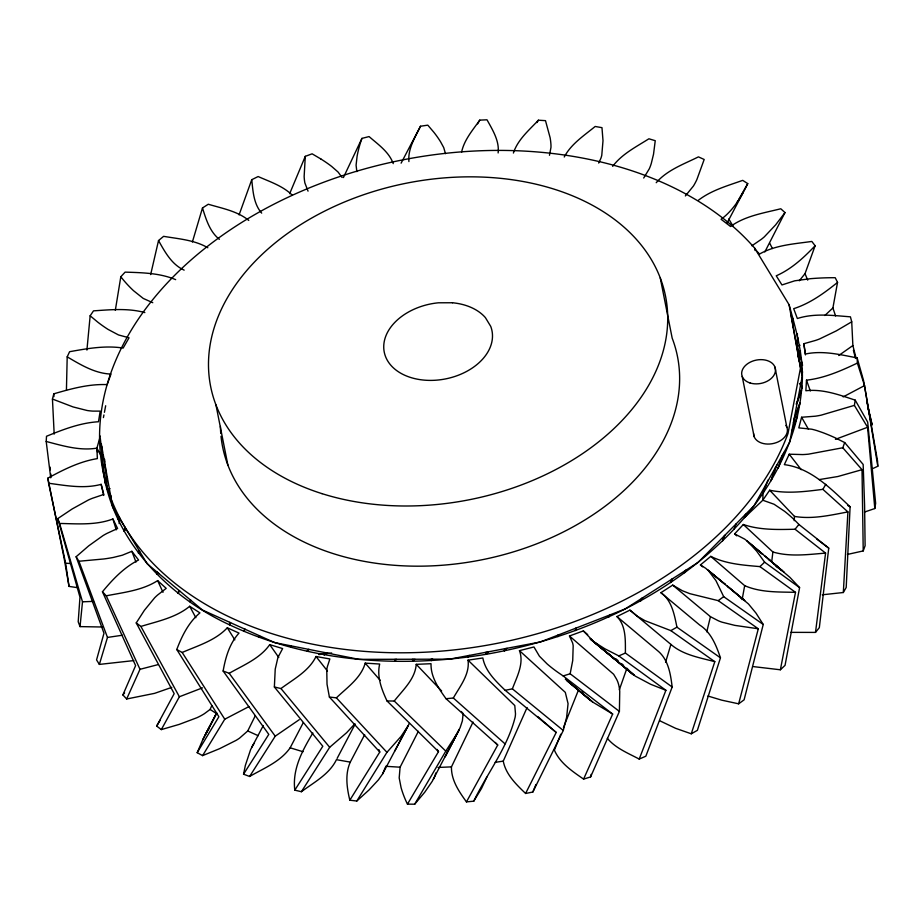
<?xml version="1.0" encoding="UTF-8"?>
<svg xmlns="http://www.w3.org/2000/svg" width="924" height="924" viewBox="0 0 924 924"><rect width="100%" height="100%" fill="white"/><g stroke="black" fill="none" stroke-linecap="round" stroke-linejoin="round"><path stroke-width="1.39" d="M364.68 734.661L350.277 762.115L336.44 759.678C329.371 774.347 313.883 782.362 301.397 791.718L294.802 790.147C292.169 769.091 302.46 750.334 312.878 733.009M294.802 790.147L322.811 746.245L274.37 686.982L275.225 669.149L277.778 658.131A46.269 32.201 -11.2 0 1 279.833 653.857L282.628 648.567L269.727 644.64C260.025 658.523 243.37 665.164 229.198 673.296L223.134 671.02C225.514 657.438 229.522 643.52 239.004 633.102L227.316 627.789C215.361 640.563 197.759 645.703 182.178 652.459L176.773 649.514C181.936 635.955 188.577 622.383 199.919 612.889L189.686 606.283C175.872 617.694 157.565 621.286 140.898 626.437L136.244 622.915L144.421 610.256L154.62 597.828A54.401 37.861 -11.2 0 1 157.577 595.044L166.205 588.357L157.634 580.619C142.365 590.471 123.643 592.388 106.237 595.818L102.46 591.764C112.67 579.348 124.047 567.371 138.565 560.025L131.866 551.305L122.303 555.22L113.271 557.461A127.801 88.935 -11.2 0 1 103.915 558.962L78.933 561.249L76.126 556.745L88.727 545.841L103.003 535.62A51.871 36.094 -11.2 0 1 107.045 533.356L117.602 528.505L112.913 518.988C95.957 525.398 77.327 523.804 59.598 523.446L57.773 518.607L72.245 508.928L88.381 500A45.137 31.416 -11.2 0 1 92.504 498.255L103.765 494.456L101.155 484.349C83.945 488.981 65.881 485.562 48.614 483.24L47.852 478.158C63.444 469.669 79.637 461.48 97.355 458.616L96.905 448.14L100.335 436.082M101.732 446.361C100.173 525.918 160.418 593.035 229.498 624.809C308.905 662.369 400.335 668.537 486.209 654.284C583.414 637.19 679.024 593.162 744.467 517.636C775.028 481.589 797.354 437.202 801.593 389.709C805.058 360.603 796.731 332.386 789.096 304.735L754.608 248.048A353.927 246.304 -11.2 0 0 203.742 249.318A353.927 246.304 -11.2 0 0 272.915 633.98A353.927 246.304 -11.2 0 0 787.976 433.599L800.484 368.018L789.096 304.735M607.345 738.345C615.58 748.221 628.135 753.199 639.2 759.066L645.83 756.225L672.175 687.017L625.409 653.06C625.317 640.806 626.345 626.033 616.943 616.551L629.925 610.14L637.352 616.285L644.906 620.639L670.836 630.618L714.795 661.665L691.268 733.795L675.617 728.32L659.678 720.72M66.424 390.367L67.198 356.849L69.6 351.709C87.203 348.556 105.255 345.287 123.146 348.059L129.037 337.803L118.48 334.938L108.062 329.406A183.091 127.42 -11.2 0 1 97.597 322.002L90.159 315.789L93.52 310.857C110.568 309.713 128.147 307.981 144.86 312.578M765.961 484.523L763.016 493.312L762.797 500.231L744.467 517.636L745.599 514.264M754.746 248.891L759.528 254.054C775.375 245.033 794.19 243.948 811.826 241.441L815.13 245.738C803.811 257.634 791.464 269.127 776.241 275.802L781.958 284.95L794.732 280.815L810.336 278.702A196.546 136.775 -11.2 0 1 835.227 277.72L837.537 282.397C824.243 293.104 810.129 303.407 793.693 308.674L797.354 318.514C814.483 312.993 832.87 315.488 850.426 316.828L851.72 321.806L836.243 330.908L819.588 338.946A43.497 30.273 -11.2 0 1 815.326 340.482L803.845 343.716L805.381 354.031C822.591 350.3 840.251 354.631 857.149 357.923L857.368 363.086C841.198 370.755 824.462 378.159 806.49 380.168L805.867 390.748C822.834 388.773 839.396 394.918 855.208 400.138L854.377 405.37L821.124 415.165A63.594 44.26 -11.2 0 1 815.268 416.204L801.593 417.255L798.81 427.881L811.665 429.198A59.91 41.696 -11.2 0 1 817.22 430.7L822.476 432.513A188.45 131.139 -11.2 0 1 835.284 437.861L844.686 442.561L842.792 447.759L808.581 454.146A60.545 42.134 -11.2 0 1 802.69 454.573L789.223 454.204L784.349 464.633C811.145 468.006 831.473 489.258 850.103 506.768L846.199 587.468L843.323 592.515L822.221 594.802M790.782 632.363L815.499 632.409L819.334 627.627L828.747 548.128L798.902 524.462A197.644 137.549 -11.2 0 0 784.638 511.342L774.058 504.238L762.797 500.231L769.669 490.205C787.236 493.936 805.301 491.58 822.891 489.35L847.92 511.919L843.323 592.515M792.769 326.888L793.196 318.48M50.716 477.812L46.2 441.476L46.512 436.267C63.179 429.487 80.319 422.811 98.475 421.748L100.196 411.122L92.874 411.111A47.309 32.918 -11.2 0 1 87.087 410.487L73.1 406.941L52.449 399.041L53.811 393.82C71.136 388.796 88.912 383.818 107.138 384.627L110.984 374.07C94.906 373.504 80.654 364.761 67.198 356.849M498.128 152.945C499.572 140.887 492.55 129.903 487.017 119.797L479.752 120.132C472.765 130.065 464.067 139.974 461.584 152.229M794.224 520.686L794.467 516.412L769.669 490.205M102.148 627.003L80.03 626.611L82.502 601.813L59.598 523.446M418.353 731.323L400.092 767.197L399.191 777.916L401.085 787.652A195.934 136.359 -11.2 0 0 407.461 804.134L414.68 804.203L424.786 792.157L432.201 781.369L460.14 727.604L462.37 720.87L463.132 713.513L461.18 711.468M473.042 722.025L451.455 766.874C451.12 780.133 459.02 791.602 466.458 801.882L497.724 745.056L446.038 698.717C438.623 688.403 430.642 677.003 431.023 663.709L416.239 664.344C415.142 679.186 402.829 690.043 394.248 701.027L387.029 700.97C381.704 689.558 376.646 676.795 379.672 664.033L365.211 663.132C361.007 678.135 346.985 687.583 336.382 697.851L329.394 697.031L327.027 684.234L326.761 669.773A42.908 29.857 -11.2 0 1 328.124 664.368L329.856 658.951L316.02 656.502C308.939 671.171 293.451 679.209 280.965 688.542L274.37 686.982M560.776 734.187L554.388 750.126C559.979 763.166 572.372 771.309 583.587 779.105L590.586 776.934L619.403 711.411L619.738 691.348A91.834 63.906 -11.2 0 0 618.722 684.903L618.098 682.778A44.976 31.301 -11.2 0 0 616.296 678.724L613.64 674.266L569.461 635.989L583.344 630.907L587.71 634.638M86.914 350.081L90.159 315.789M107.242 476.969L105.244 482.328L107.761 479.868L112.659 507.08L147.147 563.755L202.379 609.99L229.753 622.337L229.498 624.809L230.584 622.707M506.987 648.29L504.412 650.831L504.631 648.729M320.871 158.986L312.116 153.823L305.29 156.341L304.146 176.415A90.76 63.155 -11.2 0 0 304.874 182.952L308.05 191.153M736.751 535.828L734.626 533.899L743.335 524.509C759.932 530.203 777.777 529.625 795.067 529.244L825.582 553.095L815.499 632.409M771.679 561.988L772.891 551.986L743.335 524.509M837.537 282.397L832.905 307.969L835.585 315.962M609.782 614.957L608.904 616.782L609.782 614.957L625.074 609.02L698.001 562.497L754.146 505.601L789.685 442.203L802.182 376.634L790.805 313.34M119.115 523.585L119.981 518.272M115.315 310.349L120.813 276.75L125.098 272.13C142.1 272.684 159.713 272.961 175.664 279.637M864.448 512.069L874.809 508.535L875.64 503.303L867.682 422.083L855.208 400.138M395.126 659.274L394.756 661.341L396.408 659.274M784.303 572.337L768.445 559.124L789.904 577.35L799.595 587.641L785.054 665.349L780.364 669.784L753.453 666.62M742.134 599.595L744.675 585.654L710.775 556.375L700.415 564.945L702.61 566.816M710.775 556.375C725.975 563.998 743.277 565.153 759.932 566.608L795.495 592.33L780.364 669.784M103.419 417.59L103.915 414.957M104.424 412.323L105.671 405.752M139.697 551.536L138.484 553.153L139.027 550.427M303.234 722.73L290.159 747.816C280.446 761.699 263.79 768.306 249.619 776.472L243.555 774.197L245.368 765.372L250.6 749.641L263.271 725.559M590.586 776.934L591.129 774.393M446.038 698.717L453.338 698.013C459.817 686.532 470.016 674.277 468.018 660.163L482.836 657.969C485.343 671.413 495.853 681.173 505.174 690.309L512.393 688.854C516.759 677.026 524.335 663.524 519.461 650.646L533.957 646.962L539.42 656.202L547.124 663.929A192.319 133.841 -11.2 0 0 559.043 673.134L563.166 675.941L570.154 673.769L572.73 660.487L573.18 645.864A41.037 28.563 -11.2 0 0 572.545 642.758L569.461 635.989M158.674 573.411L156.63 573.954L157.045 572.048M150.658 274.59L158.524 240.552L163.617 236.336C178.494 238.877 194.49 239.94 207.819 247.748M706.779 631.831L710.441 616.678L672.707 585.111L660.903 592.688L699.63 624.982C711.087 632.259 716.273 645.576 720.454 657.83L697.377 730.341L691.268 733.795M744.813 600.623L727.257 586.105L748.475 603.973L755.994 613.097L763.236 624.474L744.109 699.826L738.646 703.822L721.725 700.161L707.923 696.015M672.707 585.111L682.362 590.736L689.893 593.682L718.214 600.646L758.304 628.782L738.646 703.822M350.277 762.115C344.883 774.173 346.835 787.779 349.826 800.207L356.803 801.027L369.069 789.928L378.47 779.81L382.628 773.862L408.212 725.675A45.137 31.416 -11.2 0 0 409.205 723.492M385.366 767.278L382.628 773.862M527.084 707.518L503.257 761.133C505.832 774.531 516.193 784.407 525.594 793.473L532.825 792.03L563.282 730.48L566.643 717.197L568.064 703.638L565.303 692.365L519.461 650.646M133.841 660.591L99.365 664.414L107.473 637.433L78.933 561.249M549.468 155.29L550.97 147.413A75.803 52.749 -11.2 0 0 550.923 144.271A126.253 87.861 -11.2 0 0 550.103 137.641L545.495 120.651L538.392 120.212C529.117 130.145 517.694 139.663 513.398 153.061M575.999 628.101L575.294 630.584L576.38 627.95M192.377 242.019L202.483 207.969L208.293 204.239C222.06 208.385 237.318 211.042 248.764 220.432M665.557 662.323L670.905 644.409L629.925 610.14M435.862 772.914L434.788 776.229A44.167 30.735 -11.2 0 1 433.344 779.302M468.376 655.59L467.902 657.056L469.288 655.416M775.409 467.659L771.009 480.792L776.841 465.107M797.193 402.841L801.593 389.709L796.199 404.192M782.536 454.954L778.124 468.075L783.968 452.402M793.45 422.464L800.034 402.841L794.201 418.514M724.439 535.701L722.718 540.783L724.901 535.239M815.13 245.738L805.012 273.677L799.248 280.804M244.768 629.117L243.982 631.346L245.01 629.221M619.357 689.731L626.922 668.237L632.386 673.873M259.032 637.283L259.552 635.793M239.085 214.899L251.755 179.695L258.142 176.542C269.877 181.751 282.963 185.955 292.296 195.23M642.7 597.77L640.782 600.716L641.591 598.475M847.424 554.435L863.224 550.923L865.107 545.726L864.587 505.082L863.155 464.449L844.686 442.561M125.029 527.408L123.781 530.769L126.299 529.51M102.957 469.635L104.955 464.275L107.611 479.071L105.244 482.328L107.45 478.112M412.416 659.239L412.936 661.295L413.698 659.239M733.979 529.371L735.978 524.012M798.498 356.144L800.496 350.797M800.496 367.221L801.824 363.652M763.016 493.312L767.913 480.145M791.695 431.647L797.528 415.985M119.057 517.602L117.764 519.08L118.595 516.851M583.344 630.907L593.682 641.637L604.746 648.717L618.78 655.901L665.904 690.297L639.2 759.066M290.679 647.274L291.21 645.888M796.199 343.335L798.209 338.103M558.639 634.857L557.957 636.59L557.773 635.192L609.159 615.211M671.956 579.105L670.605 582.547L672.556 578.724M486.786 777.211L481.508 788.449L473.758 801.177L466.458 801.882M563.444 727.534L578.355 690.332M289.674 193.67L305.29 156.341M138.484 553.153L139.362 550.981M255.255 715.8L247.748 730.953L239.547 738.149A49.353 34.35 -11.2 0 1 236.082 740.378L219.612 748.671L202.599 755.624L197.193 752.679L202.83 739.593L215.638 715.026L202.83 739.593M171.795 687.364L154.62 693.346L126.657 698.994L122.892 694.929L135.609 665.615L102.46 591.764M532.825 792.03L535.955 784.511M324.959 652.598L324.105 654.654L327.523 653.118M685.608 570.397L684.626 572.741L685.851 570.247M179.73 591.025L178.009 592.977L179.071 590.482M126.657 698.994L139.998 669.311L106.237 595.818M563.166 675.941L612.658 714.056L583.587 779.105M136.244 622.915L174.186 693.647L156.676 726.079L161.319 729.602L179.21 724.393L196.881 717.74A50.346 35.031 -11.2 0 0 199.445 716.504A43.301 30.134 -11.2 0 0 204.516 713.594L210.106 709.447L211.815 705.601M343.405 177.57L361.942 138.392L369.069 136.567C378.055 144.41 389.05 151.906 393.231 163.617M473.758 801.177C487.191 773.203 507.542 747.701 515.13 717.209A52.83 36.764 -11.2 0 0 515.5 713.813L514.784 705.543L468.018 660.163M698.278 200.346C711.249 190.275 727.5 185.793 742.711 180.365L747.747 183.61C741.244 197.031 733.309 210.291 721.113 219.288L730.538 226.484C745.148 215.846 763.686 213.063 780.78 208.766L784.996 212.566L764.829 251.952M598.706 163.063L600.831 158.42A44.133 30.711 -11.2 0 0 601.778 155.278L603.002 140.691L601.974 127.662L595.171 126.472C584.083 135.574 571.113 143.959 564.241 157.011M486.036 652.252L486.209 654.284L487.318 652.009M505.174 690.309L556.202 732.432L525.594 793.473M458.073 731.889L459.113 729.821L445.068 756.848L458.073 731.889L445.795 751.143L414.68 804.203M401.108 163.155L420.501 126.23L427.8 125.156L433.806 132.213A179.81 125.133 -11.2 0 1 440.552 141.753L443.716 147.597L445.495 153.684M216.759 712.866L206.422 732.882L209.043 728.632M420.501 126.23C415.223 137.214 407.692 148.81 408.916 161.561M205.197 735.088L209.829 726.218M337.11 758.419L354.908 724.601M394.779 751.004L408.212 725.675L401.085 736.37L386.937 752.321L356.803 801.027M743.3 192.227L726.888 223.423M190.667 600.184L189.836 601.743L190.875 600.357M158.397 573.18L156.63 573.954L157.461 572.395M161.319 729.602L179.383 696.754L202.46 687.872M178.009 592.977L179.279 590.655M117.764 519.08L118.803 517.186M640.782 600.716L642.238 598.071M431.138 659.193L431.219 660.579L431.982 659.193M738.888 199.191L747.747 183.61M825.779 484.303L822.891 489.35M477.616 123.851L479.752 120.132M643.705 178.02L649.318 168.757A73.4 51.074 -11.2 0 0 651.339 163.248L653.534 154.192L655.243 140.702L648.902 138.785C636.197 146.858 621.887 154.019 612.67 166.366M736.763 202.876L738.207 200.393M437.144 749.433L438.507 751.628L407.461 804.134M125.398 528.02L123.781 530.769L125.837 528.736M197.193 752.679L218.896 716.735L176.773 649.514M202.599 755.624L224.775 719.207L249.041 706.548M536.925 122.603L538.392 120.212M378.921 749.664L379.776 752.032L349.826 800.207M504.412 650.831L505.855 648.498M243.555 774.197L268.792 734.384L223.134 671.02M249.619 776.472L275.237 736.174L299.261 719.681M354.955 723.711L346.662 732.674L329.683 747.285L301.397 791.718M325.375 652.691L324.105 654.654L326.773 652.968M254.192 743.254L253.499 744.259A55.683 38.75 -11.2 0 0 251.663 747.435M308.593 649.341L307.195 651.293L309.066 649.445M784.996 212.566L775.64 224.855L764.379 236.798A56.48 39.305 -11.2 0 1 761.318 239.328L751.882 245.796M798.902 524.462L795.067 529.244M656.213 182.709C667.186 169.981 683.818 164.149 698.44 156.872L704.18 159.482L696.881 179.556A93.67 65.188 -11.2 0 1 693.45 186.001L685.354 195.946M122.892 694.929L124.59 692.942M486.209 654.284L488.588 651.766M412.936 661.295L414.922 659.228M325.906 652.794L324.105 654.654L326.449 652.898M832.905 307.969L824.843 315.5M799.595 587.641L764.622 562.185L759.932 566.608M431.219 660.579L432.732 659.193M156.63 573.954L158.027 572.868M851.72 321.806L852.875 345.541L838.738 355.509M763.236 624.474L723.688 596.661L718.214 600.646M720.454 657.83L676.946 627.177L670.836 630.618M857.368 363.086L864.529 385.597L843.173 396.893M871.713 469.069L877.8 466.25L877.557 461.099L863.559 380.561L857.149 357.923M625.409 653.06L618.78 655.901M854.377 405.37L867.601 427.269L835.435 439.339M557.773 635.192L540.344 641.984L449.561 659.159L358.928 659.355L274.624 642.596L229.753 622.337M802.586 365.315L797.4 346.073L800.034 345.264M863.224 550.923L862.023 469.681L837.86 476.518L819.161 479.602M158.073 664.622L139.998 669.311M847.92 511.919C830.399 515.211 812.346 519.461 794.467 516.412M122.315 635.238L107.473 637.433M495.183 762.335L503.257 761.133M101.27 443.786L102.968 453.222L101.64 456.779L96.905 448.14C79.764 450.993 62.613 445.749 46.2 441.476M107.912 488.888L110.014 488.588M318.803 654.573L331.647 652.979M825.582 553.095C808.142 554.504 790.008 557.045 772.891 551.986M438.011 767.463L451.455 766.874M82.502 601.813L93.532 601.374M795.495 592.33C778.482 591.914 760.614 592.63 744.675 585.654M385.631 766.296L400.092 767.197M48.614 483.24L65.627 563.201L71.009 563.571M758.304 628.782L734.834 625.375L722.037 622.175A45.114 31.393 -11.2 0 1 718.179 620.697L710.441 616.678M65.627 563.201L69.023 586.405L78.124 587.745M714.795 661.665C699.734 657.657 683.09 654.989 670.905 644.409M290.159 747.816L303.049 751.732M152.772 302.702L143.255 298.44L133.553 290.714A193.289 134.511 -11.2 0 1 120.813 276.75M734.626 533.899L744.709 539.142A58.997 41.06 -11.2 0 1 748.498 542.284L782.489 570.859L776.091 566.481M665.904 690.297L650.658 684.28L635.319 676.137L590.09 638.68L612.369 657.23M247.748 730.953L258.131 735.677M184.165 270.131C171.737 264.611 164.842 251.825 158.524 240.552M612.658 714.056L592.734 702.078L565.315 679.14M847.805 505.497L850.103 506.768M700.415 564.945L705.566 568.191L725.421 584.569L707.449 569.715M740.69 597.782L743.82 599.861L708.304 570.489L715.927 580.595L723.688 596.661M210.106 709.447L216.932 713.859M816.862 539.177L828.747 548.128M619.403 711.411L570.154 673.769M556.202 732.432L537.676 716.493M660.903 592.688C671.933 600.427 674.393 614.934 676.946 627.177M563.282 730.48L512.393 688.854M591.799 640.17L614.345 658.789L590.933 639.443L634.257 675.386L611.411 656.41M592.734 702.078L567.093 680.734L590.679 700.554M610.579 655.624L633.298 674.636M616.943 616.551L658.72 651.651C668.618 660.556 670.605 674.566 672.175 687.017M746.661 540.667L762.878 554.412L748.498 542.284L756.641 551.12L764.622 562.185M764.864 555.959L780.48 569.334M616.031 658.904L618.202 660.776M621.471 663.571L623.654 665.442M588.703 698.994L585.077 695.656M219.369 239.316C209.713 231.716 206.029 219.173 202.483 207.969M504.989 743.82L453.338 698.013M445.795 751.143L394.248 701.027M438.507 751.628L387.029 700.97M416.239 664.344L441.637 690.979M495.264 742.434L497.724 745.056M386.937 752.321L336.382 697.851M379.776 752.032L329.394 697.031M842.792 447.759L862.023 469.681M365.211 663.132L380.307 680.445M329.683 747.285L280.965 688.542M261.688 213.132C253.661 204.088 252.945 191.106 251.755 179.695M316.02 656.502L327.442 670.997M789.223 454.204L801.235 469.692M275.237 736.174L229.198 673.296M582.212 692.088L583.552 693.936M269.727 644.64L278.759 657.449M224.775 719.207L182.178 652.459M342.065 177.477L338.08 172.049L331.647 166.424A179.602 124.983 -11.2 0 0 320.871 158.986M99.365 664.414L96.558 659.909L103.985 633.229L76.126 556.745M799.526 383.541L802.39 388.115L800.542 382.744M227.316 627.789L234.835 639.87M728.793 218.976L733.148 226.311M801.593 417.255L808.477 429.279M179.383 696.754L140.898 626.437M189.686 606.283L195.853 617.706M111.296 496.569L107.288 488.969L105.093 464.911M769.808 243.393L772.406 248.521M157.634 580.619L163.017 592.307M805.012 273.677L807.715 280.122M131.866 551.305L135.978 562.069M80.03 626.611L78.205 621.783L79.972 597.193L57.773 518.607M806.49 380.168L810.336 390.956M112.913 518.988L116.239 529.856M797.828 355.832L802.586 372.222M853.383 350.288L855.543 358.454M852.875 345.541L856.005 357.831M868.214 409.032L872.152 424.971L867.082 402.991M101.155 484.349L103.742 495.449M356.849 171.61L356.087 165.223L357.091 156.26A197.782 137.641 -11.2 0 1 361.942 138.392M754.608 248.048L755.104 250.508M774.947 367.082L786.867 427.269M742.215 376.438L754.134 436.613M660.267 277.951L672.175 338.138A231.878 161.365 -11.2 0 1 487.479 558.627A231.878 161.365 -11.2 0 1 221.009 436.29M215.95 404.885L227.87 465.072M47.852 478.158L64.126 558.281L69.023 586.405M103.211 454.562L104.886 463.894M864.529 385.597L877.8 466.25M96.905 448.14L97.574 452.356M803.845 343.716L805.428 354.897M50.046 467.059L50.37 469.854M50.855 474.058L51.178 476.853M100.358 438.715L105.382 483.98M867.601 427.269L874.809 508.535M104.585 459.251L104.839 462.081M52.449 399.041L54.181 434.107M53.811 393.82L53.927 396.627M797.377 333.668L797.4 346.073M156.676 726.079A198.267 137.976 -11.2 0 1 160.349 720.039M220.755 433.472A231.878 161.365 -11.2 0 1 220.42 426.414M785.874 425.387A17.082 11.885 -11.2 0 1 774.058 443.324A17.082 11.885 -11.2 0 1 753.58 433.564M452.506 302.76L438.45 302.795A54.92 38.219 -11.2 0 0 383.91 349.977A54.92 38.219 -11.2 0 0 447.216 378.563A54.92 38.219 -11.2 0 0 490.725 326.391L485.377 317.59A54.92 38.219 -11.2 0 0 452.506 302.76M322.072 493.67A231.878 161.365 -11.2 0 0 667.717 319.415A231.878 161.365 -11.2 0 0 324.532 211.169A231.878 161.365 -11.2 0 0 322.072 493.67M750.034 382.975A17.082 11.885 -11.2 0 0 775.502 370.143A17.082 11.885 -11.2 0 0 750.219 362.162A17.082 11.885 -11.2 0 0 750.034 382.975"/></g></svg>
